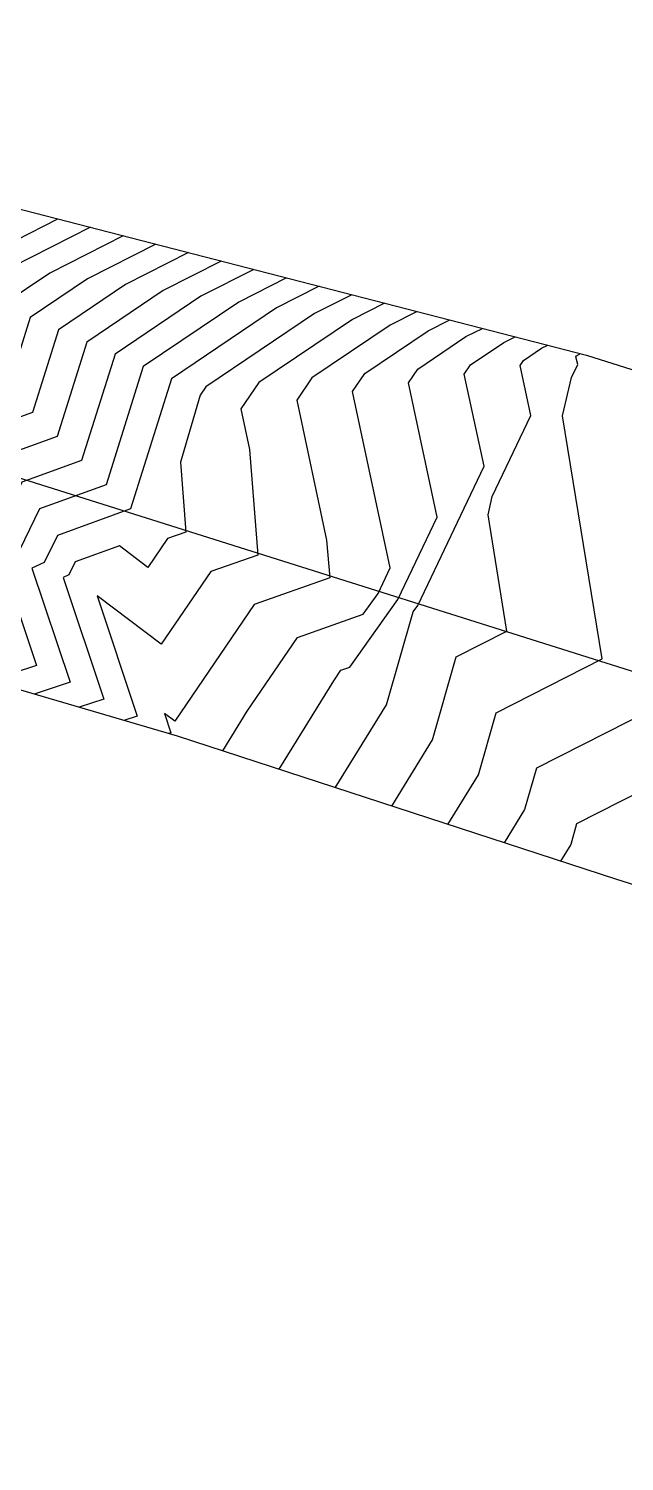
# Model space of a CAD drawing. Header units: metres. Extents: x 419533 to 423558, y 4805342 to 4807578.
# Drawn here: x 423179.6 to 423222.9, y 4807413.6 to 4807517.5 of the extents above; entities that cross this region are included whole.
import ezdxf

# ---------------------------------------------------------------- set-up
doc = ezdxf.new("R2010")
doc.units = ezdxf.units.M
for name, color, linetype in [('C-TINN-BNDY', 110, 'Continuous'), ('C-TOPO-MAJR', 9, 'Continuous'), ('C-TOPO-MINR', 8, 'Continuous')]:
    doc.layers.add(name, color=color, linetype=linetype)

# ---------------------------------------------------------------- blocks, each defined once
blk = doc.blocks.new('tower_bases_layout_1')
at = {"color": 31, "lineweight": 30, "true_color": 0xffbd7a, "elevation": 1718.01}
blk.add_lwpolyline([(423449.83, 4807399.59), (423130.59, 4807500.11), (421950.92, 4806613), (421795.04, 4806430.99), (421305.02, 4806147.04), (421305.02, 4806147.04), (420630.08, 4805770.97), (419765.16, 4805549.54), (419617.36, 4805580.09)], dxfattribs=at)
blk = doc.blocks.new('leg_extensions_profiles_1')
at = {"layer": 'C-TINN-BNDY', "color": 110, "linetype": 'Continuous', "lineweight": -3, "flags": 128}
for points in [[(422981.22, 4807401.84), (423054.78, 4807456.97), (423060.84, 4807471.66), (423096.06, 4807518.34), (423134.71, 4807515.8), (423220.11, 4807493.81), (423287.48, 4807472.54)], [(423234.18, 4807452.05), (423222.3, 4807455.79), (423190.42, 4807466.18), (423126.53, 4807484.9), (423078.77, 4807461.2), (423033.14, 4807416.13)]]:
    blk.add_lwpolyline(points, dxfattribs=at)
at = {"layer": 'C-TOPO-MAJR', "color": 9, "linetype": 'Continuous', "lineweight": -3, "flags": 128}
for points, elevation in [([(423186.49, 4807502.47), (423181.15, 4807499.76), (423177.69, 4807497.42), (423176.35, 4807493.16), (423173.94, 4807492.29), (423169.97, 4807484.17), (423166.33, 4807482.44), (423168.01, 4807477.43), (423160.52, 4807474.94)], 1740), ([(423198.34, 4807499.41), (423194.88, 4807497.66), (423187.93, 4807492.98), (423185.25, 4807484.41), (423180.41, 4807482.66), (423178.95, 4807479.67), (423177.61, 4807479.04), (423180.2, 4807471.31), (423176.78, 4807470.18)], 1745), ([(423193.71, 4807465.11), (423195.48, 4807467.98), (423199.13, 4807473.34), (423203.91, 4807475.02), (423204.99, 4807476.53), (423205.87, 4807478.38), (423203.13, 4807491.18), (423204.02, 4807492.47), (423208.61, 4807495.56), (423210.18, 4807496.36)], 1750), ([(423228.16, 4807469.79), (423216.48, 4807463.85), (423215.61, 4807460.85), (423214.13, 4807458.45)], 1755)]:
    blk.add_lwpolyline(points, dxfattribs=dict(at, elevation=elevation))
at = {"layer": 'C-TOPO-MINR', "color": 8, "linetype": 'Continuous', "lineweight": -3, "flags": 128}
for points, elevation in [([(423154.01, 4807476.85), (423163.14, 4807479.87), (423161.82, 4807483.81), (423166.38, 4807485.97), (423171.36, 4807496.13), (423172.79, 4807496.65), (423173.59, 4807499.2), (423175.66, 4807500.59), (423181.75, 4807503.69)], 1738), ([(423184.12, 4807503.08), (423178.41, 4807500.18), (423175.64, 4807498.31), (423174.57, 4807494.91), (423172.65, 4807494.21), (423168.18, 4807485.07), (423164.07, 4807483.13), (423165.57, 4807478.65), (423157.27, 4807475.9)], 1739), ([(423188.86, 4807501.85), (423183.9, 4807499.34), (423179.74, 4807496.53), (423178.13, 4807491.41), (423175.24, 4807490.36), (423171.77, 4807483.27), (423168.58, 4807481.76), (423170.45, 4807476.2), (423163.77, 4807473.99)], 1741), ([(423191.23, 4807501.24), (423186.64, 4807498.92), (423181.79, 4807495.65), (423179.91, 4807489.66), (423176.53, 4807488.44), (423173.56, 4807482.37), (423170.84, 4807481.08), (423172.89, 4807474.98), (423167.02, 4807473.04)], 1742), ([(423193.6, 4807500.63), (423189.39, 4807498.5), (423183.84, 4807494.76), (423181.69, 4807487.91), (423177.83, 4807486.51), (423175.36, 4807481.47), (423173.1, 4807480.4), (423175.32, 4807473.76), (423170.28, 4807472.08)], 1743), ([(423195.97, 4807500.02), (423192.13, 4807498.08), (423185.89, 4807493.87), (423183.47, 4807486.16), (423179.12, 4807484.59), (423177.15, 4807480.57), (423175.35, 4807479.72), (423177.76, 4807472.54), (423173.53, 4807471.13)], 1744), ([(423200.7, 4807498.8), (423197.62, 4807497.24), (423189.98, 4807492.09), (423187.02, 4807482.67), (423181.71, 4807480.74), (423180.75, 4807478.78), (423179.86, 4807478.36), (423182.64, 4807470.09), (423180.03, 4807469.23)], 1746), ([(423203.07, 4807498.19), (423200.37, 4807496.82), (423192.49, 4807491.51), (423192.07, 4807490.9), (423190.65, 4807486.05), (423191.04, 4807480.97), (423189.7, 4807480.5), (423188.28, 4807478.42), (423186.21, 4807479.98), (423183, 4807478.82), (423182.54, 4807477.88), (423182.12, 4807477.68), (423185.07, 4807468.87), (423183.29, 4807468.27)], 1747), ([(423205.44, 4807497.58), (423203.12, 4807496.4), (423196.33, 4807491.83), (423195.03, 4807489.92), (423195.66, 4807486.97), (423196.26, 4807479.31), (423192.84, 4807478.11), (423189.25, 4807472.84), (423184.59, 4807476.35), (423187.51, 4807467.64), (423186.54, 4807467.32)], 1748), ([(423207.81, 4807496.97), (423205.86, 4807495.98), (423200.17, 4807492.15), (423199.08, 4807490.55), (423201.25, 4807480.38), (423201.47, 4807477.65), (423195.98, 4807475.73), (423190.23, 4807467.26), (423189.48, 4807467.83), (423189.95, 4807466.42), (423189.79, 4807466.37)], 1749), ([(423197.8, 4807463.78), (423201.76, 4807470.2), (423202.27, 4807470.96), (423202.94, 4807471.19), (423206.42, 4807476.1), (423209.27, 4807482.06), (423207.18, 4807491.81), (423207.86, 4807492.79), (423211.35, 4807495.15), (423212.55, 4807495.75)], 1751), ([(423201.88, 4807462.44), (423205.59, 4807468.45), (423207.52, 4807475.19), (423207.86, 4807475.66), (423212.67, 4807485.75), (423211.24, 4807492.44), (423211.7, 4807493.11), (423214.1, 4807494.73), (423214.92, 4807495.14)], 1752), ([(423205.97, 4807461.11), (423208.93, 4807465.91), (423210.65, 4807471.92), (423214.33, 4807473.79), (423212.96, 4807482.23), (423213.27, 4807483.56), (423216.07, 4807489.43), (423215.29, 4807493.06), (423215.54, 4807493.43), (423216.84, 4807494.31), (423217.29, 4807494.53)], 1753), ([(423210.05, 4807459.78), (423212.27, 4807463.38), (423213.56, 4807467.88), (423221.25, 4807471.79), (423218.37, 4807489.41), (423219.02, 4807492.19), (423219.47, 4807493.12), (423219.34, 4807493.69), (423219.38, 4807493.75), (423219.59, 4807493.89), (423219.66, 4807493.92)], 1754), ([(423230.64, 4807465.53), (423219.39, 4807459.82), (423218.96, 4807458.32), (423218.22, 4807457.12)], 1756)]:
    blk.add_lwpolyline(points, dxfattribs=dict(at, elevation=elevation))

msp = doc.modelspace()

# ---------------------------------------------------------------- linework, layer by layer
at = {"layer": 'C-TOPO-MAJR', "color": 9, "linetype": 'Continuous', "lineweight": -3, "flags": 128}
for points, elevation in [([(423186.49, 4807502.47), (423181.15, 4807499.76), (423177.69, 4807497.42), (423176.35, 4807493.16), (423173.94, 4807492.29), (423169.97, 4807484.17), (423166.33, 4807482.44), (423168.01, 4807477.43), (423160.52, 4807474.94)], 1740), ([(423198.34, 4807499.41), (423194.88, 4807497.66), (423187.93, 4807492.98), (423185.25, 4807484.41), (423180.41, 4807482.66), (423178.95, 4807479.67), (423177.61, 4807479.04), (423180.2, 4807471.31), (423176.78, 4807470.18)], 1745), ([(423193.71, 4807465.11), (423195.48, 4807467.98), (423199.13, 4807473.34), (423203.91, 4807475.02), (423204.99, 4807476.53), (423205.87, 4807478.38), (423203.13, 4807491.18), (423204.02, 4807492.47), (423208.61, 4807495.56), (423210.18, 4807496.36)], 1750), ([(423228.16, 4807469.79), (423216.48, 4807463.85), (423215.61, 4807460.85), (423214.13, 4807458.45)], 1755)]:
    msp.add_lwpolyline(points, dxfattribs=dict(at, elevation=elevation))
at = {"layer": 'C-TOPO-MINR', "color": 8, "linetype": 'Continuous', "lineweight": -3, "flags": 128}
for points, elevation in [([(423154.01, 4807476.85), (423163.14, 4807479.87), (423161.82, 4807483.81), (423166.38, 4807485.97), (423171.36, 4807496.13), (423172.79, 4807496.65), (423173.59, 4807499.2), (423175.66, 4807500.59), (423181.75, 4807503.69)], 1738), ([(423184.12, 4807503.08), (423178.41, 4807500.18), (423175.64, 4807498.31), (423174.57, 4807494.91), (423172.65, 4807494.21), (423168.18, 4807485.07), (423164.07, 4807483.13), (423165.57, 4807478.65), (423157.27, 4807475.9)], 1739), ([(423188.86, 4807501.85), (423183.9, 4807499.34), (423179.74, 4807496.53), (423178.13, 4807491.41), (423175.24, 4807490.36), (423171.77, 4807483.27), (423168.58, 4807481.76), (423170.45, 4807476.2), (423163.77, 4807473.99)], 1741), ([(423191.23, 4807501.24), (423186.64, 4807498.92), (423181.79, 4807495.65), (423179.91, 4807489.66), (423176.53, 4807488.44), (423173.56, 4807482.37), (423170.84, 4807481.08), (423172.89, 4807474.98), (423167.02, 4807473.04)], 1742), ([(423193.6, 4807500.63), (423189.39, 4807498.5), (423183.84, 4807494.76), (423181.69, 4807487.91), (423177.83, 4807486.51), (423175.36, 4807481.47), (423173.1, 4807480.4), (423175.32, 4807473.76), (423170.28, 4807472.08)], 1743), ([(423195.97, 4807500.02), (423192.13, 4807498.08), (423185.89, 4807493.87), (423183.47, 4807486.16), (423179.12, 4807484.59), (423177.15, 4807480.57), (423175.35, 4807479.72), (423177.76, 4807472.54), (423173.53, 4807471.13)], 1744), ([(423200.7, 4807498.8), (423197.62, 4807497.24), (423189.98, 4807492.09), (423187.02, 4807482.67), (423181.71, 4807480.74), (423180.75, 4807478.78), (423179.86, 4807478.36), (423182.64, 4807470.09), (423180.03, 4807469.23)], 1746), ([(423203.07, 4807498.19), (423200.37, 4807496.82), (423192.49, 4807491.51), (423192.07, 4807490.9), (423190.65, 4807486.05), (423191.04, 4807480.97), (423189.7, 4807480.5), (423188.28, 4807478.42), (423186.21, 4807479.98), (423183, 4807478.82), (423182.54, 4807477.88), (423182.12, 4807477.68), (423185.07, 4807468.87), (423183.29, 4807468.27)], 1747), ([(423205.44, 4807497.58), (423203.12, 4807496.4), (423196.33, 4807491.83), (423195.03, 4807489.92), (423195.66, 4807486.97), (423196.26, 4807479.31), (423192.84, 4807478.11), (423189.25, 4807472.84), (423184.59, 4807476.35), (423187.51, 4807467.64), (423186.54, 4807467.32)], 1748), ([(423207.81, 4807496.97), (423205.86, 4807495.98), (423200.17, 4807492.15), (423199.08, 4807490.55), (423201.25, 4807480.38), (423201.47, 4807477.65), (423195.98, 4807475.73), (423190.23, 4807467.26), (423189.48, 4807467.83), (423189.95, 4807466.42), (423189.79, 4807466.37)], 1749), ([(423197.8, 4807463.78), (423201.76, 4807470.2), (423202.27, 4807470.96), (423202.94, 4807471.19), (423206.42, 4807476.1), (423209.27, 4807482.06), (423207.18, 4807491.81), (423207.86, 4807492.79), (423211.35, 4807495.15), (423212.55, 4807495.75)], 1751), ([(423201.88, 4807462.44), (423205.59, 4807468.45), (423207.52, 4807475.19), (423207.86, 4807475.66), (423212.67, 4807485.75), (423211.24, 4807492.44), (423211.7, 4807493.11), (423214.1, 4807494.73), (423214.92, 4807495.14)], 1752), ([(423205.97, 4807461.11), (423208.93, 4807465.91), (423210.65, 4807471.92), (423214.33, 4807473.79), (423212.96, 4807482.23), (423213.27, 4807483.56), (423216.07, 4807489.43), (423215.29, 4807493.06), (423215.54, 4807493.43), (423216.84, 4807494.31), (423217.29, 4807494.53)], 1753), ([(423210.05, 4807459.78), (423212.27, 4807463.38), (423213.56, 4807467.88), (423221.25, 4807471.79), (423218.37, 4807489.41), (423219.02, 4807492.19), (423219.47, 4807493.12), (423219.34, 4807493.69), (423219.38, 4807493.75), (423219.59, 4807493.89), (423219.66, 4807493.92)], 1754), ([(423230.64, 4807465.53), (423219.39, 4807459.82), (423218.96, 4807458.32), (423218.22, 4807457.12)], 1756)]:
    msp.add_lwpolyline(points, dxfattribs=dict(at, elevation=elevation))

# ---------------------------------------------------------------- block references
for name in ['leg_extensions_profiles_1', 'tower_bases_layout_1']:
    msp.add_blockref(name, (0, 0))

doc.saveas('drawing.dxf')
